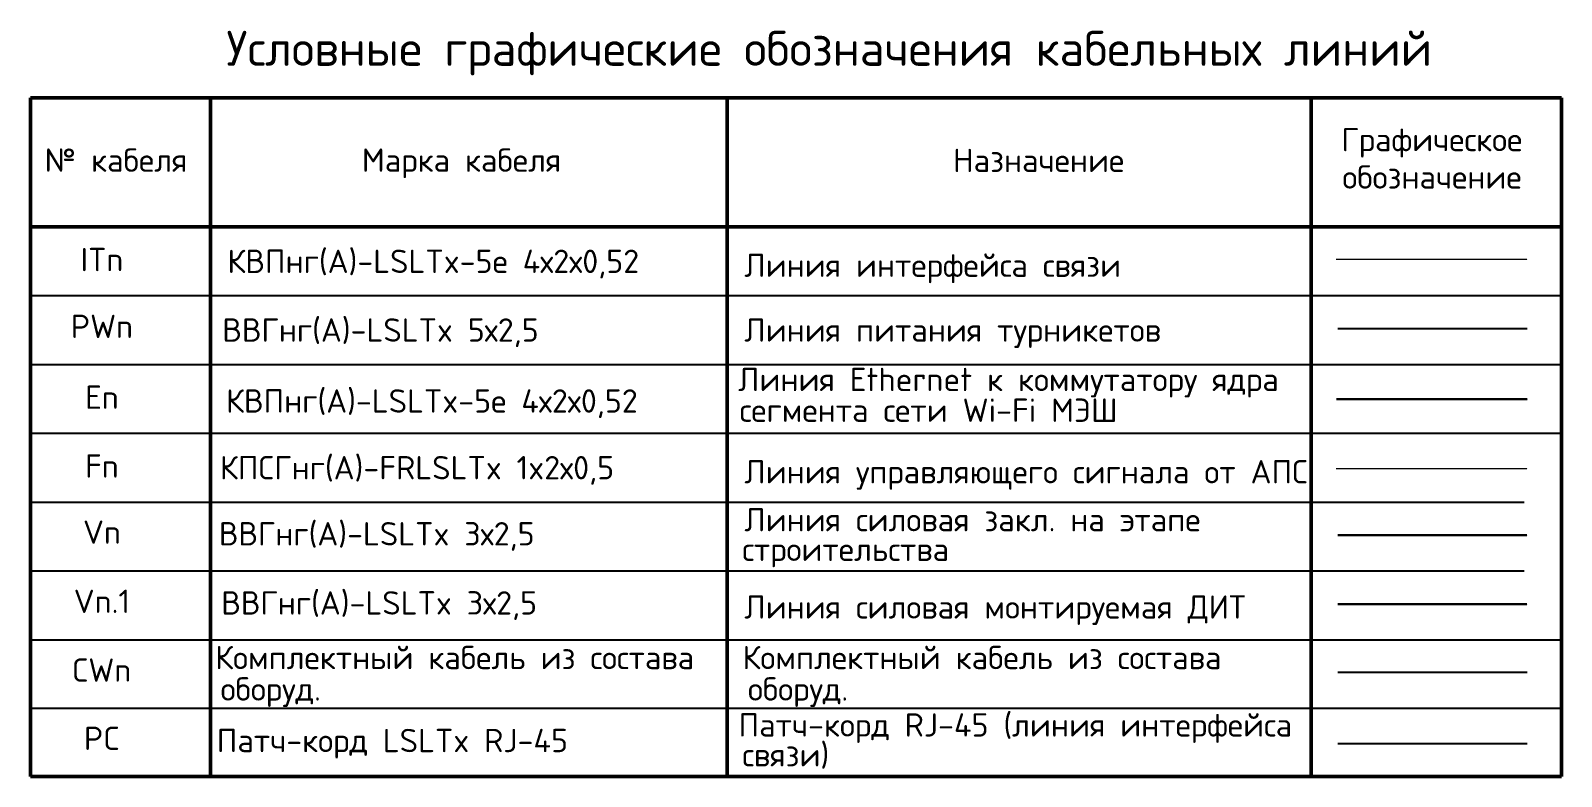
# Model space of a CAD drawing. Header units: millimetres. Extents: x 4247 to 622543, y -201358 to 142419.
# Drawn here: x 14685 to 27791, y -122805 to -116416 of the extents above; entities that cross this region are included whole.
import ezdxf
from ezdxf.enums import TextEntityAlignment as Align

# ---------------------------------------------------------------- set-up
doc = ezdxf.new("R2010")
doc.units = ezdxf.units.MM
doc.linetypes.add('DASH', pattern=[0.75, 0.5, -0.25])
for name, color, linetype, lineweight in [('(АР) Текст', 7, 'Continuous', 25), ('1.АПС_текст', 7, 'Continuous', 35), ('UTP', 5, 'DASH', 25), ('АПС', 7, 'Continuous', 30), ('Структурная', 7, 'Continuous', 25)]:
    doc.layers.add(name, color=color, linetype=linetype, lineweight=lineweight)
doc.styles.add('ICOCPEUR', font='isocpeur.ttf')

msp = doc.modelspace()

# ---------------------------------------------------------------- linework, layer by layer
at = {"lineweight": 50, "ltscale": 20}
for p, q in [((14684.679, -122805.373), (14684.679, -116990.264)), ((14684.679, -116990.264), (27791.024, -116990.264)), ((16226.254, -122805.373), (16226.254, -116990.264)), ((20649.519, -122805.373), (20649.519, -116990.264)), ((25649.699, -122805.373), (25649.699, -116990.264)), ((27791.024, -116990.264), (27791.024, -122805.373)), ((14684.679, -118096.08), (27791.024, -118096.08)), ((14684.679, -122805.373), (27791.024, -122805.373))]:
    msp.add_line(p, q, dxfattribs=at)
at = {"ltscale": 20}
for p, q in [((15004.412, -118096.08), (27791.024, -118096.08)), ((14684.679, -118685.848), (27791.024, -118685.848)), ((14684.679, -119275.617), (27791.024, -119275.617)), ((14684.679, -119865.386), (27791.024, -119865.386)), ((14684.679, -120455.154), (27471.291, -120455.154)), ((14684.679, -121044.923), (27471.291, -121044.923)), ((14684.679, -121635.364), (27791.024, -121635.364)), ((14684.679, -122220.369), (27791.024, -122220.369))]:
    msp.add_line(p, q, dxfattribs=at)
at = {"color": 5, "ltscale": 20}
msp.add_lwpolyline([(25877.789, -122522.335), (27498.206, -122522.335)], dxfattribs=at)
at = {"layer": 'UTP', "color": 5, "linetype": 'DASH', "lineweight": 0, "ltscale": 10}
msp.add_lwpolyline([(25862.525, -118372.974), (27498.206, -118372.974)], dxfattribs=at)
at = {"layer": 'UTP', "color": 6, "linetype": 'DASH', "lineweight": 30, "ltscale": 10}
msp.add_lwpolyline([(25866.176, -119572.547), (27501.858, -119572.547)], dxfattribs=at)
at = {"layer": 'UTP', "color": 1, "linetype": 'DASH', "lineweight": 0, "ltscale": 10}
msp.add_lwpolyline([(25862.525, -120167.367), (27498.206, -120167.367)], dxfattribs=at)
at = {"layer": 'UTP', "color": 30, "linetype": 'DASH', "lineweight": 30, "ltscale": 10, "true_color": 0xf26722}
msp.add_lwpolyline([(25877.789, -120738.224), (27498.206, -120738.224)], dxfattribs=at)
at = {"layer": 'UTP', "color": 4, "linetype": 'DASH', "lineweight": 30, "ltscale": 10}
msp.add_lwpolyline([(25877.789, -121330.711), (27498.206, -121330.711)], dxfattribs=at)
at = {"layer": 'Структурная', "color": 94, "ltscale": 100}
msp.add_lwpolyline([(25877.789, -118968.296), (27498.206, -118968.296)], dxfattribs=at)
at = {"layer": 'Структурная', "color": 52, "ltscale": 100, "true_color": 0xc8c92d}
msp.add_lwpolyline([(25877.789, -121913.048), (27498.206, -121913.048)], dxfattribs=at)

# ---------------------------------------------------------------- texts
at = {"layer": '(АР) Текст', "color": 7, "insert": (16277.853, -122524.953), "char_height": 200, "width": 12865.04337, "attachment_point": 4, "style": 'ICOCPEUR'}
msp.add_mtext('{\\C0;Патч-корд \\C256;LSLTx\\C0; RJ-45}', dxfattribs=at)
at = {"layer": '1.АПС_текст', "color": 7, "style": 'ICOCPEUR'}
for s, p in [('Графическое', (25906.701, -117449.367)), ('№ кабеля', (14804.454, -117625.475)), ('Марка кабеля', (17520.361, -117625.475)), ('Назначение', (22581.791, -117627.655))]:
    msp.add_text(s, height=200, dxfattribs=at).set_placement(p)
for s, p in [('ITn', (15295.192, -118377.26)), ('КВПнг(А)-LSLTx-5е 4х2х0,52', (18132.517, -118392.322)), ('PWn', (15295.192, -118949.468)), ('ВВГнг(А)-LSLTx 5х2,5 ', (17743.961, -118980.733)), ('En', (15295.192, -119556.798)), ('КВПнг(А)-LSLTx-5е 4х2х0,52', (18120.45, -119588.849)), ('Fn', (15295.192, -120146.566)), ('КПСГнг(А)-FRLSLTx 1x2х0,5 ', (18056.614, -120160.27)), ('Vn', (15295.192, -120712.674)), ('ВВГнг(А)-LSLTx 3х2,5 ', (17711.482, -120726.377)), ('Vn.1', (15295.192, -121305.161)), (' ВВГнг(А)-LSLTx 3х2,5', (17605.155, -121318.865)), ('Комплектный кабель из состава', (18315.437, -121786.755)), ('Комплектный кабель из состава', (22830.223, -121786.755)), ('СWn', (15295.192, -121894.22)), ('PC', (15295.192, -122479.225))]:
    msp.add_text(s, height=200, dxfattribs=at).set_placement(p, align=Align.MIDDLE_CENTER)
for s, p in [('Линия интерфейса связи', (20795.394, -118425.773)), ('Линия питания турникетов ', (20795.394, -118980.733)), ('Линия управляющего сигнала от АПС', (20795.394, -120195.079)), ('Линия силовая закл. на этапе ', (20795.394, -120605.788)), ('Линия силовая монтируемая ДИТ', (20795.394, -121353.674)), ('Патч-корд RJ-45 (линия интерфейса ', (20745.217, -122364.285))]:
    msp.add_text(s, height=200, dxfattribs=at).set_placement(p, align=Align.MIDDLE_LEFT)
at = {"layer": '1.АПС_текст', "style": 'ICOCPEUR'}
msp.add_text('Линия Ethernet к коммутатору ядра ', height=200, dxfattribs=at).set_placement((20742.275, -119404.468), align=Align.MIDDLE_LEFT)
at = {"layer": '1.АПС_текст', "color": 7, "char_height": 200, "width": 2572.70149, "attachment_point": 1, "style": 'ICOCPEUR'}
for s, insert in [('обозначение', (25915.668, -117570.096)), ('строительства', (20777.428, -120759.755)), (' оборуд.', (16184.191, -121956.275)), (' оборуд.', (20698.977, -121956.275)), ('связи)', (20777.428, -122520.206))]:
    msp.add_mtext(s, dxfattribs=dict(at, insert=insert))
at = {"layer": '1.АПС_текст', "insert": (20754.909, -119568.125), "char_height": 200, "width": 3769.43817, "attachment_point": 1, "style": 'ICOCPEUR'}
msp.add_mtext('сегмента сети Wi-Fi МЭШ', dxfattribs=at)
at = {"layer": 'АПС', "color": 7, "lineweight": 25, "ltscale": 100, "insert": (21522.411, -116417.608, 237.546), "char_height": 300, "width": 10775.08435, "attachment_point": 2, "style": 'ICOCPEUR'}
msp.add_mtext('\\pxqc;Условные графические обозначения кабельных линий', dxfattribs=at)

doc.saveas('drawing.dxf')
